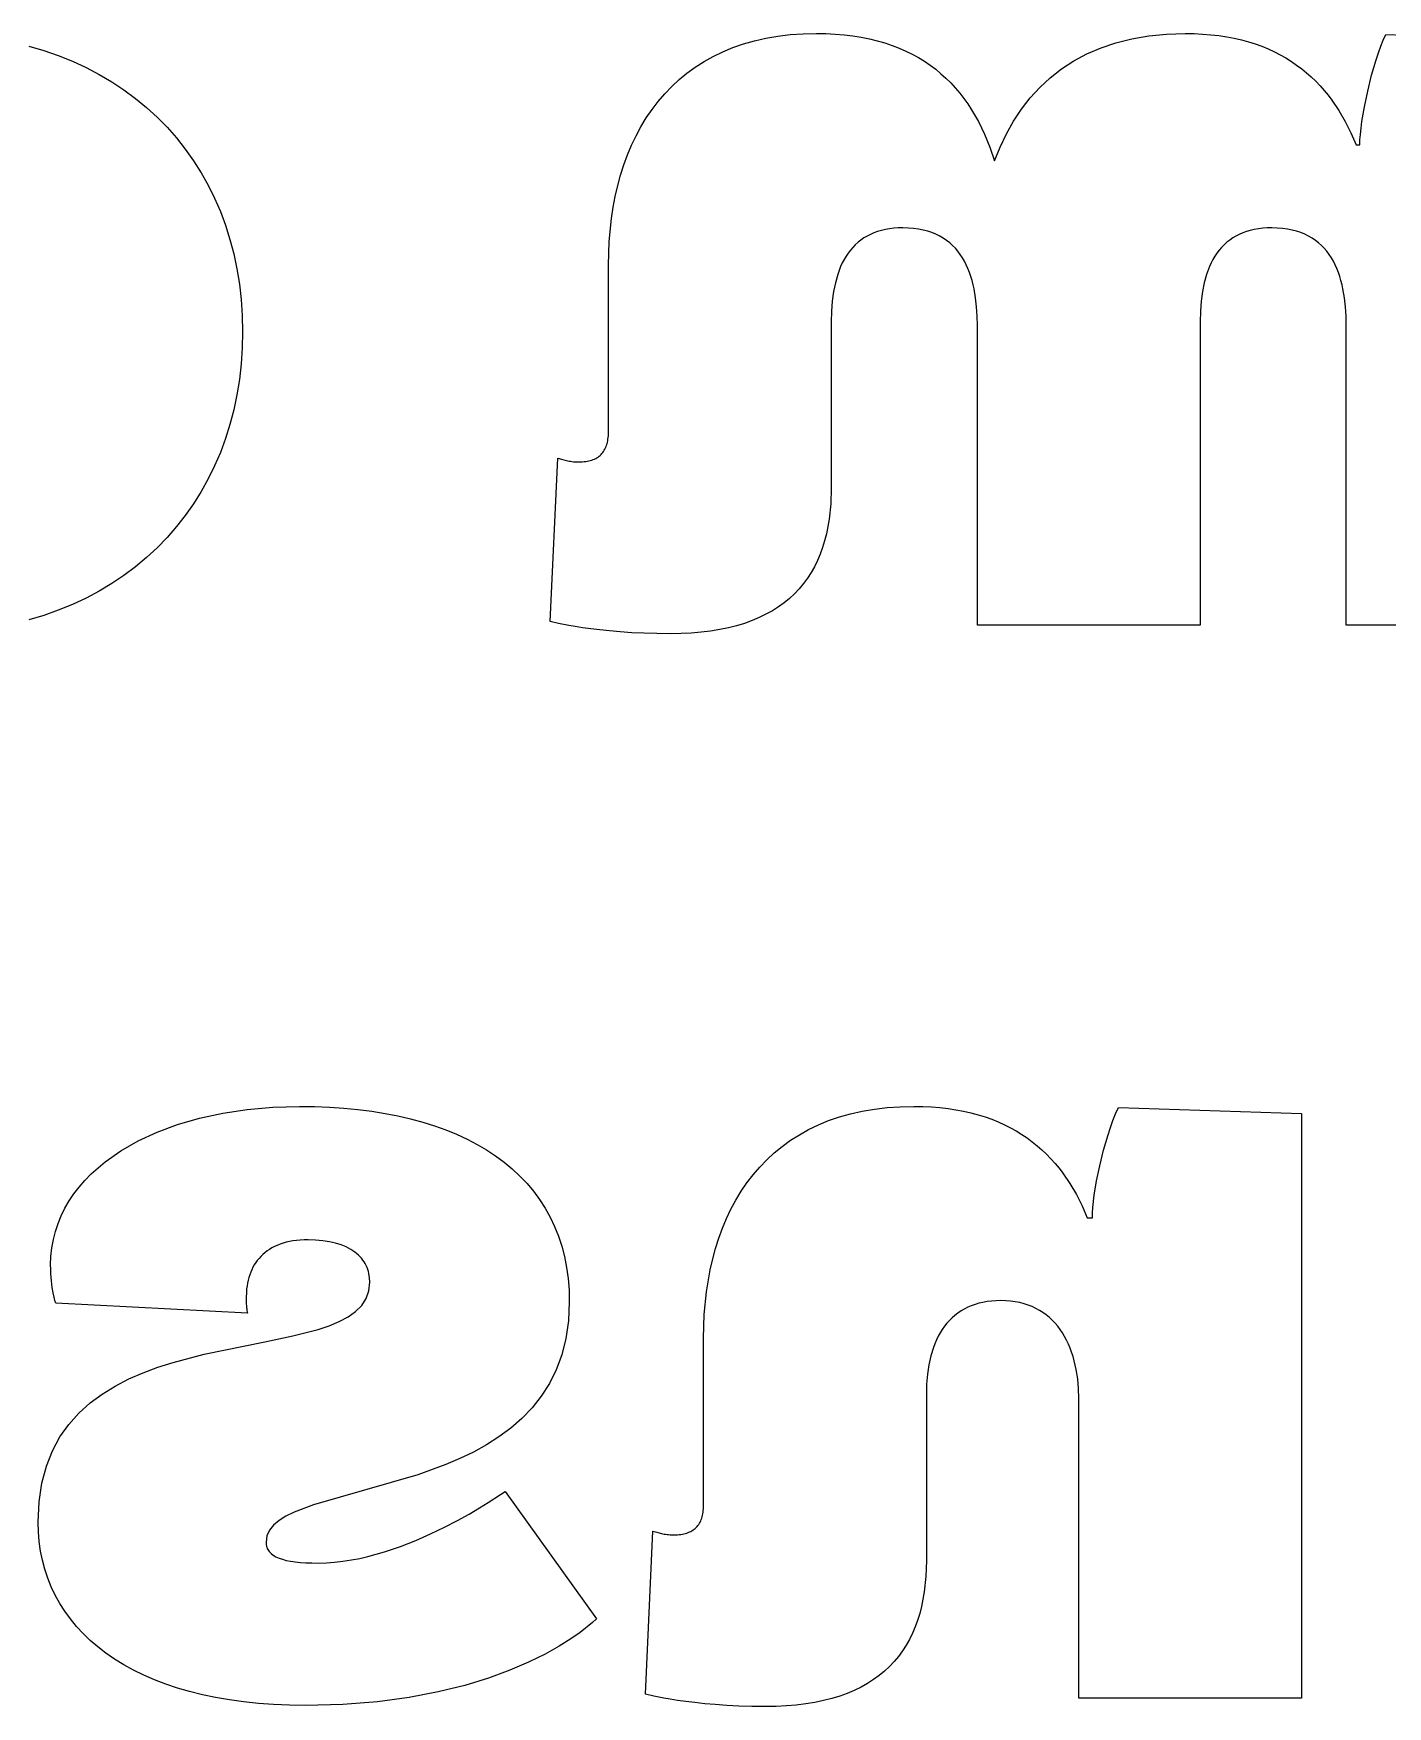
# Model space of a CAD drawing. Extents: x 101.3 to 159.9, y -98.9 to -67.7.
# Drawn here: x 104.633 to 106.272, y -83.222 to -81.198 of the extents above; entities that cross this region are included whole.
import ezdxf

# ---------------------------------------------------------------- set-up
doc = ezdxf.new("R2010")
doc.units = 0
doc.layers.add('BLACK', color=7, linetype='CONTINUOUS')

msp = doc.modelspace()

# ---------------------------------------------------------------- linework, layer by layer
at = {"layer": 'BLACK', "linetype": 'CONTINUOUS'}
for p, q in [((105.505809, -81.206392), (105.519669, -81.203253)), ((105.519669, -81.203253), (105.534091, -81.20078)), ((105.534091, -81.20078), (105.549079, -81.198992)), ((105.549079, -81.198992), (105.564637, -81.197906)), ((105.564637, -81.197906), (105.580769, -81.19754)), ((105.580769, -81.19754), (105.592365, -81.197727)), ((105.592365, -81.197727), (105.603591, -81.198284)), ((105.603591, -81.198284), (105.614453, -81.199203)), ((105.614453, -81.199203), (105.624957, -81.200478)), ((105.624957, -81.200478), (105.635108, -81.202101)), ((105.635108, -81.202101), (105.644912, -81.204066)), ((105.644912, -81.204066), (105.654374, -81.206365)), ((105.94326, -81.208805), (105.962486, -81.203953)), ((105.962486, -81.203953), (105.98286, -81.200424)), ((105.98286, -81.200424), (106.0044, -81.198269)), ((106.0044, -81.198269), (106.027121, -81.19754)), ((106.027121, -81.19754), (106.037774, -81.197705)), ((106.037774, -81.197705), (106.048106, -81.198198)), ((106.048106, -81.198198), (106.058123, -81.19901)), ((106.058123, -81.19901), (106.067829, -81.200136)), ((106.067829, -81.200136), (106.077229, -81.201569)), ((106.077229, -81.201569), (106.086329, -81.203302)), ((106.086329, -81.203302), (106.095134, -81.205329)), ((106.266687, -81.205496), (106.269744, -81.198863)), ((106.269744, -81.198863), (106.491465, -81.206536)), ((104.62767, -81.212751), (104.645855, -81.218112)), ((104.645855, -81.218112), (104.663485, -81.224237)), ((104.663485, -81.224237), (104.680546, -81.23111)), ((105.444797, -81.231457), (105.455908, -81.225254)), ((105.455908, -81.225254), (105.467561, -81.219628)), ((105.467561, -81.219628), (105.479759, -81.214597)), ((105.479759, -81.214597), (105.492507, -81.210179)), ((105.492507, -81.210179), (105.505809, -81.206392)), ((105.654374, -81.206365), (105.663501, -81.208991)), ((105.663501, -81.208991), (105.672297, -81.211938)), ((105.672297, -81.211938), (105.680769, -81.215197)), ((105.680769, -81.215197), (105.688922, -81.218762)), ((105.688922, -81.218762), (105.696762, -81.222627)), ((105.696762, -81.222627), (105.704294, -81.226783)), ((105.89232, -81.230796), (105.908193, -81.222278)), ((105.908193, -81.222278), (105.925168, -81.21493)), ((105.925168, -81.21493), (105.94326, -81.208805)), ((106.095134, -81.205329), (106.103647, -81.207643)), ((106.103647, -81.207643), (106.111875, -81.210238)), ((106.111875, -81.210238), (106.119823, -81.213107)), ((106.119823, -81.213107), (106.127494, -81.216244)), ((106.127494, -81.216244), (106.134895, -81.219641)), ((106.134895, -81.219641), (106.142031, -81.223292)), ((106.142031, -81.223292), (106.148906, -81.227191)), ((106.257904, -81.229633), (106.260747, -81.221001)), ((106.260747, -81.221001), (106.263681, -81.212916)), ((106.263681, -81.212916), (106.266687, -81.205496)), ((104.680546, -81.23111), (104.697027, -81.238715)), ((104.697027, -81.238715), (104.712913, -81.247036)), ((105.414673, -81.25335), (105.424183, -81.245523)), ((105.424183, -81.245523), (105.434223, -81.238219)), ((105.434223, -81.238219), (105.444797, -81.231457)), ((105.704294, -81.226783), (105.711523, -81.231224)), ((105.711523, -81.231224), (105.718457, -81.235942)), ((105.718457, -81.235942), (105.725099, -81.240931)), ((105.725099, -81.240931), (105.731456, -81.246184)), ((105.863814, -81.251144), (105.877532, -81.240435)), ((105.877532, -81.240435), (105.89232, -81.230796)), ((106.148906, -81.227191), (106.155525, -81.231331)), ((106.155525, -81.231331), (106.161893, -81.235706)), ((106.161893, -81.235706), (106.168015, -81.240308)), ((106.168015, -81.240308), (106.173897, -81.245132)), ((106.173897, -81.245132), (106.179543, -81.250171)), ((106.252573, -81.248055), (106.255173, -81.23869)), ((106.255173, -81.23869), (106.257904, -81.229633)), ((104.712913, -81.247036), (104.728193, -81.256056)), ((104.728193, -81.256056), (104.742853, -81.26576)), ((104.742853, -81.26576), (104.75688, -81.27613)), ((105.397224, -81.270502), (105.405688, -81.261682)), ((105.405688, -81.261682), (105.414673, -81.25335)), ((105.731456, -81.246184), (105.737534, -81.251693)), ((105.737534, -81.251693), (105.743337, -81.257452)), ((105.743337, -81.257452), (105.748872, -81.263453)), ((105.748872, -81.263453), (105.754144, -81.269689)), ((105.839523, -81.275567), (105.851149, -81.262872)), ((105.851149, -81.262872), (105.863814, -81.251144)), ((106.179543, -81.250171), (106.184959, -81.255417)), ((106.184959, -81.255417), (106.190148, -81.260865)), ((106.190148, -81.260865), (106.195117, -81.266509)), ((106.24785, -81.267224), (106.252573, -81.248055)), ((104.75688, -81.27613), (104.770262, -81.287152)), ((105.381843, -81.289534), (105.389277, -81.279792)), ((105.389277, -81.279792), (105.397224, -81.270502)), ((105.754144, -81.269689), (105.75916, -81.276154)), ((105.75916, -81.276154), (105.763923, -81.282839)), ((105.763923, -81.282839), (105.768441, -81.289739)), ((105.828919, -81.28918), (105.839523, -81.275567)), ((106.195117, -81.266509), (106.19987, -81.27234)), ((106.19987, -81.27234), (106.204412, -81.278353)), ((106.204412, -81.278353), (106.212884, -81.290899)), ((106.240872, -81.303972), (106.243896, -81.286183)), ((106.243896, -81.286183), (106.24785, -81.267224)), ((104.770262, -81.287152), (104.782986, -81.298808)), ((104.782986, -81.298808), (104.795038, -81.311083)), ((105.368499, -81.310302), (105.374919, -81.29971)), ((105.374919, -81.29971), (105.381843, -81.289534)), ((105.768441, -81.289739), (105.776761, -81.304152)), ((105.776761, -81.304152), (105.784165, -81.319336)), ((105.810713, -81.318956), (105.819321, -81.30366)), ((105.819321, -81.30366), (105.828919, -81.28918)), ((106.212884, -81.290899), (106.220573, -81.304092)), ((106.220573, -81.304092), (106.227519, -81.317881)), ((106.239759, -81.312129), (106.240872, -81.303972)), ((104.795038, -81.311083), (104.806406, -81.32396)), ((104.806406, -81.32396), (104.817077, -81.337424)), ((105.357159, -81.332663), (105.362581, -81.321292)), ((105.362581, -81.321292), (105.368499, -81.310302)), ((105.784165, -81.319336), (105.790698, -81.335235)), ((105.803079, -81.335017), (105.810713, -81.318956)), ((106.227519, -81.317881), (106.233761, -81.332212)), ((106.238259, -81.332212), (106.238432, -81.326369)), ((106.238432, -81.326369), (106.238939, -81.319635)), ((106.238939, -81.319635), (106.239759, -81.312129)), ((104.817077, -81.337424), (104.827038, -81.351457)), ((105.34779, -81.356474), (105.35223, -81.344396)), ((105.35223, -81.344396), (105.357159, -81.332663)), ((105.790698, -81.335235), (105.796404, -81.351792)), ((105.796404, -81.351792), (105.803079, -81.335017)), ((106.233761, -81.332212), (106.238259, -81.332212)), ((104.827038, -81.351457), (104.836276, -81.366045)), ((104.836276, -81.366045), (104.844779, -81.38117)), ((105.343835, -81.368878), (105.34779, -81.356474)), ((104.844779, -81.38117), (104.852533, -81.396816)), ((105.337361, -81.394596), (105.34036, -81.381592)), ((105.34036, -81.381592), (105.343835, -81.368878)), ((104.852533, -81.396816), (104.859525, -81.412968)), ((105.334835, -81.407874), (105.337361, -81.394596)), ((104.859525, -81.412968), (104.865743, -81.429609)), ((105.330052, -81.449167), (105.332778, -81.421407)), ((105.332778, -81.421407), (105.334835, -81.407874)), ((104.865743, -81.429609), (104.871174, -81.446722)), ((104.871174, -81.446722), (104.875804, -81.464293)), ((105.634568, -81.44747), (105.63111, -81.450195)), ((105.638216, -81.444966), (105.634568, -81.44747)), ((105.642056, -81.442686), (105.638216, -81.444966)), ((105.646088, -81.440634), (105.642056, -81.442686)), ((105.650316, -81.438811), (105.646088, -81.440634)), ((105.654741, -81.437222), (105.650316, -81.438811)), ((105.659366, -81.435869), (105.654741, -81.437222)), ((105.664192, -81.434756), (105.659366, -81.435869)), ((105.66922, -81.433885), (105.664192, -81.434756)), ((105.674454, -81.433258), (105.66922, -81.433885)), ((105.679895, -81.432881), (105.674454, -81.433258)), ((105.685544, -81.432754), (105.679895, -81.432881)), ((105.692134, -81.432919), (105.685544, -81.432754)), ((105.698414, -81.433408), (105.692134, -81.432919)), ((105.704391, -81.434211), (105.698414, -81.433408)), ((105.710072, -81.435318), (105.704391, -81.434211)), ((105.715463, -81.43672), (105.710072, -81.435318)), ((105.72057, -81.438408), (105.715463, -81.43672)), ((105.725401, -81.440372), (105.72057, -81.438408)), ((105.729961, -81.442601), (105.725401, -81.440372)), ((105.734258, -81.445088), (105.729961, -81.442601)), ((105.738298, -81.447821), (105.734258, -81.445088)), ((105.742088, -81.450791), (105.738298, -81.447821)), ((106.080921, -81.44747), (106.077462, -81.450195)), ((106.084568, -81.444966), (106.080921, -81.44747)), ((106.088408, -81.442686), (106.084568, -81.444966)), ((106.09244, -81.440634), (106.088408, -81.442686)), ((106.096668, -81.438811), (106.09244, -81.440634)), ((106.101093, -81.437222), (106.096668, -81.438811)), ((106.105718, -81.435869), (106.101093, -81.437222)), ((106.110543, -81.434756), (106.105718, -81.435869)), ((106.115572, -81.433885), (106.110543, -81.434756)), ((106.120806, -81.433258), (106.115572, -81.433885)), ((106.126246, -81.432881), (106.120806, -81.433258)), ((106.131896, -81.432754), (106.126246, -81.432881)), ((106.138486, -81.432919), (106.131896, -81.432754)), ((106.144766, -81.433408), (106.138486, -81.432919)), ((106.150743, -81.434211), (106.144766, -81.433408)), ((106.156424, -81.435318), (106.150743, -81.434211)), ((106.161815, -81.43672), (106.156424, -81.435318)), ((106.166922, -81.438408), (106.161815, -81.43672)), ((106.171753, -81.440372), (106.166922, -81.438408)), ((106.176313, -81.442601), (106.171753, -81.440372)), ((106.18061, -81.445088), (106.176313, -81.442601)), ((106.18465, -81.447821), (106.18061, -81.445088)), ((106.18844, -81.450791), (106.18465, -81.447821)), ((104.875804, -81.464293), (104.879622, -81.482304)), ((105.32915, -81.477733), (105.330052, -81.449167)), ((105.616594, -81.467033), (105.614232, -81.471022)), ((105.619134, -81.463247), (105.616594, -81.467033)), ((105.621853, -81.459667), (105.619134, -81.463247)), ((105.624755, -81.456296), (105.621853, -81.459667)), ((105.62784, -81.453138), (105.624755, -81.456296)), ((105.63111, -81.450195), (105.62784, -81.453138)), ((105.745634, -81.45399), (105.742088, -81.450791)), ((105.748942, -81.457406), (105.745634, -81.45399)), ((105.75202, -81.461031), (105.748942, -81.457406)), ((105.754874, -81.464856), (105.75202, -81.461031)), ((105.757511, -81.468869), (105.754874, -81.464856)), ((106.062946, -81.467033), (106.060584, -81.471022)), ((106.065486, -81.463247), (106.062946, -81.467033)), ((106.068205, -81.459667), (106.065486, -81.463247)), ((106.071107, -81.456296), (106.068205, -81.459667)), ((106.074192, -81.453138), (106.071107, -81.456296)), ((106.077462, -81.450195), (106.074192, -81.453138)), ((106.191986, -81.45399), (106.18844, -81.450791)), ((106.195294, -81.457406), (106.191986, -81.45399)), ((106.198372, -81.461031), (106.195294, -81.457406)), ((106.201226, -81.464856), (106.198372, -81.461031)), ((106.203863, -81.468869), (106.201226, -81.464856)), ((104.879622, -81.482304), (104.882614, -81.50074)), ((105.32915, -81.679875), (105.32915, -81.477733)), ((105.610034, -81.479598), (105.606525, -81.488951)), ((105.612046, -81.475212), (105.610034, -81.479598)), ((105.614232, -81.471022), (105.612046, -81.475212)), ((105.759937, -81.473063), (105.757511, -81.468869)), ((105.762158, -81.477426), (105.759937, -81.473063)), ((105.764182, -81.481951), (105.762158, -81.477426)), ((105.766015, -81.486626), (105.764182, -81.481951)), ((105.767663, -81.491443), (105.766015, -81.486626)), ((106.056387, -81.479598), (106.052878, -81.488951)), ((106.058399, -81.475212), (106.056387, -81.479598)), ((106.060584, -81.471022), (106.058399, -81.475212)), ((106.206289, -81.473063), (106.203863, -81.468869)), ((106.20851, -81.477426), (106.206289, -81.473063)), ((106.210534, -81.481951), (106.20851, -81.477426)), ((106.212367, -81.486626), (106.210534, -81.481951)), ((106.214015, -81.491443), (106.212367, -81.486626)), ((104.882614, -81.50074), (104.884766, -81.519583)), ((105.603689, -81.499057), (105.601509, -81.509891)), ((105.606525, -81.488951), (105.603689, -81.499057)), ((105.769133, -81.496392), (105.767663, -81.491443)), ((105.770433, -81.501463), (105.769133, -81.496392)), ((105.771567, -81.506647), (105.770433, -81.501463)), ((105.773368, -81.517314), (105.771567, -81.506647)), ((106.050041, -81.499057), (106.047862, -81.509891)), ((106.052878, -81.488951), (106.050041, -81.499057)), ((106.215485, -81.496392), (106.214015, -81.491443)), ((106.216784, -81.501463), (106.215485, -81.496392)), ((106.217919, -81.506647), (106.216784, -81.501463)), ((106.21972, -81.517314), (106.217919, -81.506647)), ((104.884766, -81.519583), (104.886068, -81.538819)), ((105.599972, -81.521429), (105.599061, -81.533648)), ((105.601509, -81.509891), (105.599972, -81.521429)), ((105.774589, -81.528317), (105.773368, -81.517314)), ((105.775283, -81.539579), (105.774589, -81.528317)), ((106.046324, -81.521429), (106.045413, -81.533648)), ((106.047862, -81.509891), (106.046324, -81.521429)), ((106.220941, -81.528317), (106.21972, -81.517314)), ((106.221635, -81.539579), (106.220941, -81.528317)), ((104.886068, -81.538819), (104.886504, -81.558431)), ((105.599061, -81.533648), (105.598761, -81.546524)), ((105.598761, -81.546524), (105.598761, -81.747079)), ((105.775503, -81.551023), (105.775283, -81.539579)), ((106.045413, -81.533648), (106.045113, -81.546524)), ((106.045113, -81.546524), (106.045113, -81.913502)), ((106.221854, -81.551023), (106.221635, -81.539579)), ((104.886504, -81.558431), (104.886068, -81.578051)), ((105.775503, -81.913502), (105.775503, -81.551023)), ((106.221854, -81.913502), (106.221854, -81.551023)), ((104.886068, -81.578051), (104.884766, -81.597314)), ((104.884766, -81.597314), (104.882614, -81.6162)), ((104.882614, -81.6162), (104.879622, -81.634694)), ((104.879622, -81.634694), (104.875804, -81.652777)), ((104.871174, -81.670432), (104.865743, -81.687642)), ((104.875804, -81.652777), (104.871174, -81.670432)), ((104.865743, -81.687642), (104.859525, -81.70439)), ((105.327893, -81.692137), (105.328277, -81.690271)), ((105.328277, -81.690271), (105.328592, -81.688334)), ((105.328592, -81.688334), (105.328836, -81.686326)), ((105.328836, -81.686326), (105.329011, -81.684247)), ((105.329011, -81.684247), (105.329115, -81.682096)), ((105.329115, -81.682096), (105.32915, -81.679875)), ((104.859525, -81.70439), (104.852533, -81.720658)), ((105.313692, -81.711627), (105.315133, -81.710821)), ((105.315133, -81.710821), (105.316502, -81.709946)), ((105.316502, -81.709946), (105.317801, -81.708999)), ((105.317801, -81.708999), (105.319029, -81.707983)), ((105.319029, -81.707983), (105.320187, -81.706896)), ((105.320187, -81.706896), (105.321274, -81.705738)), ((105.321274, -81.705738), (105.322291, -81.70451)), ((105.322291, -81.70451), (105.323237, -81.703211)), ((105.323237, -81.703211), (105.324113, -81.701841)), ((105.324113, -81.701841), (105.324919, -81.700401)), ((105.324919, -81.700401), (105.325654, -81.69889)), ((105.325654, -81.69889), (105.326319, -81.697308)), ((105.326319, -81.697308), (105.326914, -81.695655)), ((105.326914, -81.695655), (105.327438, -81.693931)), ((105.327438, -81.693931), (105.327893, -81.692137)), ((104.852533, -81.720658), (104.844779, -81.736429)), ((105.258772, -81.909004), (105.267767, -81.71136)), ((105.267767, -81.71136), (105.272517, -81.712733)), ((105.272517, -81.712733), (105.275223, -81.713481)), ((105.275223, -81.713481), (105.278185, -81.714204)), ((105.278185, -81.714204), (105.281433, -81.714853)), ((105.281433, -81.714853), (105.283172, -81.715135)), ((105.283172, -81.715135), (105.284994, -81.715378)), ((105.284994, -81.715378), (105.2869, -81.715579)), ((105.2869, -81.715579), (105.288896, -81.71573)), ((105.288896, -81.71573), (105.290984, -81.715825)), ((105.290984, -81.715825), (105.293167, -81.715858)), ((105.293167, -81.715858), (105.295388, -81.715823)), ((105.295388, -81.715823), (105.297539, -81.715718)), ((105.297539, -81.715718), (105.299618, -81.715544)), ((105.299618, -81.715544), (105.301626, -81.715299)), ((105.301626, -81.715299), (105.303562, -81.714985)), ((105.303562, -81.714985), (105.305428, -81.714601)), ((105.305428, -81.714601), (105.307223, -81.714146)), ((105.307223, -81.714146), (105.308946, -81.713622)), ((105.308946, -81.713622), (105.310599, -81.713027)), ((105.310599, -81.713027), (105.312181, -81.712362)), ((105.312181, -81.712362), (105.313692, -81.711627)), ((104.836276, -81.751685), (104.827038, -81.766409)), ((104.844779, -81.736429), (104.836276, -81.751685)), ((105.598761, -81.747079), (105.59812, -81.766592)), ((104.827038, -81.766409), (104.817077, -81.780584)), ((105.59812, -81.766592), (105.596167, -81.785211)), ((104.817077, -81.780584), (104.806406, -81.794193)), ((105.596167, -81.785211), (105.592852, -81.802886)), ((104.795038, -81.807218), (104.782986, -81.819641)), ((104.806406, -81.794193), (104.795038, -81.807218)), ((105.590669, -81.811354), (105.588128, -81.819567)), ((105.592852, -81.802886), (105.590669, -81.811354)), ((104.770262, -81.831446), (104.75688, -81.842615)), ((104.782986, -81.819641), (104.770262, -81.831446)), ((105.585223, -81.827518), (105.581947, -81.835202)), ((105.588128, -81.819567), (105.585223, -81.827518)), ((104.75688, -81.842615), (104.742853, -81.853131)), ((105.57426, -81.849742), (105.569837, -81.856586)), ((105.578295, -81.842612), (105.57426, -81.849742)), ((105.581947, -81.835202), (105.578295, -81.842612)), ((104.712913, -81.872134), (104.697027, -81.880586)), ((104.728193, -81.862976), (104.712913, -81.872134)), ((104.742853, -81.853131), (104.728193, -81.862976)), ((105.559803, -81.869389), (105.554179, -81.875336)), ((105.56502, -81.863137), (105.559803, -81.869389)), ((105.569837, -81.856586), (105.56502, -81.863137)), ((104.680546, -81.888315), (104.663485, -81.895304)), ((104.697027, -81.880586), (104.680546, -81.888315)), ((105.534809, -81.89128), (105.5275, -81.895943)), ((105.541688, -81.886288), (105.534809, -81.89128)), ((105.548143, -81.880971), (105.541688, -81.886288)), ((105.554179, -81.875336), (105.548143, -81.880971)), ((104.645855, -81.901536), (104.62767, -81.906994)), ((104.663485, -81.895304), (104.645855, -81.901536)), ((105.268855, -81.911319), (105.258772, -81.909004)), ((105.281082, -81.913692), (105.268855, -81.911319)), ((105.288882, -81.91503), (105.281082, -81.913692)), ((105.493838, -81.911161), (105.484286, -81.914077)), ((105.502929, -81.907884), (105.493838, -81.911161)), ((105.511565, -81.904251), (105.502929, -81.907884)), ((105.519754, -81.900268), (105.511565, -81.904251)), ((105.5275, -81.895943), (105.519754, -81.900268)), ((106.045113, -81.913502), (105.775503, -81.913502)), ((106.491465, -81.913502), (106.221854, -81.913502)), ((105.297765, -81.916412), (105.288882, -81.91503)), ((105.307699, -81.917794), (105.297765, -81.916412)), ((105.318652, -81.919132), (105.307699, -81.917794)), ((105.330594, -81.920384), (105.318652, -81.919132)), ((105.343492, -81.921505), (105.330594, -81.920384)), ((105.357317, -81.922453), (105.343492, -81.921505)), ((105.372035, -81.923183), (105.357317, -81.922453)), ((105.387616, -81.923654), (105.372035, -81.923183)), ((105.404028, -81.92382), (105.387616, -81.923654)), ((105.416971, -81.923615), (105.404028, -81.92382)), ((105.429411, -81.923004), (105.416971, -81.923615)), ((105.441355, -81.921993), (105.429411, -81.923004)), ((105.452809, -81.920588), (105.441355, -81.921993)), ((105.463778, -81.918796), (105.452809, -81.920588)), ((105.474268, -81.916624), (105.463778, -81.918796)), ((105.484286, -81.914077), (105.474268, -81.916624)), ((104.862467, -82.503651), (104.892069, -82.499215)), ((104.892069, -82.499215), (104.923049, -82.496504)), ((104.923049, -82.496504), (104.955295, -82.495585)), ((104.955295, -82.495585), (104.97362, -82.495821)), ((104.97362, -82.495821), (104.991532, -82.496529)), ((104.991532, -82.496529), (105.009018, -82.497708)), ((105.009018, -82.497708), (105.026069, -82.499357)), ((105.026069, -82.499357), (105.042672, -82.501474)), ((105.636257, -82.501351), (105.650985, -82.498855)), ((105.650985, -82.498855), (105.66631, -82.49705)), ((105.66631, -82.49705), (105.682237, -82.495953)), ((105.682237, -82.495953), (105.698774, -82.495584)), ((105.698774, -82.495584), (105.709575, -82.495749)), ((105.709575, -82.495749), (105.720056, -82.496241)), ((105.720056, -82.496241), (105.730221, -82.497054)), ((105.730221, -82.497054), (105.740074, -82.49818)), ((105.740074, -82.49818), (105.74962, -82.499613)), ((105.74962, -82.499613), (105.758864, -82.501346)), ((105.942841, -82.5045), (105.946159, -82.496906)), ((105.946159, -82.496906), (106.16788, -82.504316)), ((104.783054, -82.52663), (104.807847, -82.517426)), ((104.807847, -82.517426), (104.834355, -82.509744)), ((104.834355, -82.509744), (104.862467, -82.503651)), ((105.042672, -82.501474), (105.058818, -82.50406)), ((105.058818, -82.50406), (105.074494, -82.507111)), ((105.074494, -82.507111), (105.08969, -82.510629)), ((105.08969, -82.510629), (105.104395, -82.514611)), ((105.104395, -82.514611), (105.118599, -82.519057)), ((105.118599, -82.519057), (105.132289, -82.523966)), ((105.571391, -82.523524), (105.583213, -82.517858)), ((105.583213, -82.517858), (105.595605, -82.512789)), ((105.595605, -82.512789), (105.608573, -82.508336)), ((105.608573, -82.508336), (105.622122, -82.504517)), ((105.622122, -82.504517), (105.636257, -82.501351)), ((105.758864, -82.501346), (105.767811, -82.503373)), ((105.767811, -82.503373), (105.776466, -82.505687)), ((105.776466, -82.505687), (105.784832, -82.508282)), ((105.784832, -82.508282), (105.792915, -82.511151)), ((105.792915, -82.511151), (105.80072, -82.514287)), ((105.80072, -82.514287), (105.80825, -82.517684)), ((105.80825, -82.517684), (105.815512, -82.521336)), ((105.936573, -82.521207), (105.939641, -82.512631)), ((105.939641, -82.512631), (105.942841, -82.5045)), ((106.16788, -82.504316), (106.16788, -83.211282)), ((104.739064, -82.549328), (104.760089, -82.537286)), ((104.760089, -82.537286), (104.783054, -82.52663)), ((105.132289, -82.523966), (105.145455, -82.529336)), ((105.145455, -82.529336), (105.158086, -82.535167)), ((105.158086, -82.535167), (105.170171, -82.541458)), ((105.53929, -82.543915), (105.549435, -82.536571)), ((105.549435, -82.536571), (105.560133, -82.529767)), ((105.560133, -82.529767), (105.571391, -82.523524)), ((105.815512, -82.521336), (105.822509, -82.525235)), ((105.822509, -82.525235), (105.829246, -82.529375)), ((105.829246, -82.529375), (105.835728, -82.533749)), ((105.835728, -82.533749), (105.84196, -82.538352)), ((105.84196, -82.538352), (105.847946, -82.543176)), ((105.92829, -82.548657), (105.933649, -82.530132)), ((105.933649, -82.530132), (105.936573, -82.521207)), ((104.720092, -82.562688), (104.739064, -82.549328)), ((105.170171, -82.541458), (105.181699, -82.548207)), ((105.181699, -82.548207), (105.192659, -82.555414)), ((105.192659, -82.555414), (105.203039, -82.563077)), ((105.512124, -82.569009), (105.520641, -82.560153)), ((105.520641, -82.560153), (105.529694, -82.551782)), ((105.529694, -82.551782), (105.53929, -82.543915)), ((105.847946, -82.543176), (105.853691, -82.548214)), ((105.853691, -82.548214), (105.8592, -82.553461)), ((105.8592, -82.553461), (105.864478, -82.558909)), ((105.864478, -82.558909), (105.869528, -82.564552)), ((105.923669, -82.567451), (105.92829, -82.548657)), ((104.695728, -82.585051), (104.703284, -82.577298)), ((104.703284, -82.577298), (104.720092, -82.562688)), ((105.203039, -82.563077), (105.21283, -82.571196)), ((105.21283, -82.571196), (105.22202, -82.579769)), ((105.22202, -82.579769), (105.230598, -82.588796)), ((105.496682, -82.588103), (105.50414, -82.578332)), ((105.50414, -82.578332), (105.512124, -82.569009)), ((105.869528, -82.564552), (105.874356, -82.570384)), ((105.874356, -82.570384), (105.878967, -82.576397)), ((105.878967, -82.576397), (105.887555, -82.588942)), ((105.919892, -82.585762), (105.923669, -82.567451)), ((104.676614, -82.609997), (104.682379, -82.601408)), ((104.682379, -82.601408), (104.688754, -82.59309)), ((104.688754, -82.59309), (104.695728, -82.585051)), ((105.230598, -82.588796), (105.238553, -82.598276)), ((105.238553, -82.598276), (105.245873, -82.608206)), ((105.483322, -82.608914), (105.489744, -82.598303)), ((105.489744, -82.598303), (105.496682, -82.588103)), ((105.887555, -82.588942), (105.895329, -82.602136)), ((105.917063, -82.602835), (105.919892, -82.585762)), ((104.666976, -82.627949), (104.671475, -82.618846)), ((104.671475, -82.618846), (104.676614, -82.609997)), ((105.245873, -82.608206), (105.252549, -82.618588)), ((105.252549, -82.618588), (105.258569, -82.629418)), ((105.472003, -82.631294), (105.47741, -82.619917)), ((105.47741, -82.619917), (105.483322, -82.608914)), ((105.895329, -82.602136), (105.902328, -82.615925)), ((105.902328, -82.615925), (105.908588, -82.630256)), ((105.914829, -82.624477), (105.915288, -82.617918)), ((105.915288, -82.617918), (105.917063, -82.602835)), ((104.659953, -82.646881), (104.663131, -82.637297)), ((104.663131, -82.637297), (104.666976, -82.627949)), ((105.258569, -82.629418), (105.263921, -82.640698)), ((105.263921, -82.640698), (105.268596, -82.652424)), ((105.467094, -82.643026), (105.472003, -82.631294)), ((105.908588, -82.630256), (105.914673, -82.630256)), ((105.914673, -82.630256), (105.914829, -82.624477)), ((104.655656, -82.666723), (104.657457, -82.656692)), ((104.657457, -82.656692), (104.659953, -82.646881)), ((104.931813, -82.662286), (104.928342, -82.663647)), ((104.935449, -82.661071), (104.931813, -82.662286)), ((104.93925, -82.660008), (104.935449, -82.661071)), ((104.943218, -82.659098), (104.93925, -82.660008)), ((104.947355, -82.658346), (104.943218, -82.659098)), ((104.951662, -82.657754), (104.947355, -82.658346)), ((104.956139, -82.657327), (104.951662, -82.657754)), ((104.960789, -82.657069), (104.956139, -82.657327)), ((104.965613, -82.656982), (104.960789, -82.657069)), ((104.974869, -82.657241), (104.965613, -82.656982)), ((104.983492, -82.658004), (104.974869, -82.657241)), ((104.991486, -82.659246), (104.983492, -82.658004)), ((104.998856, -82.660942), (104.991486, -82.659246)), ((105.005607, -82.66307), (104.998856, -82.660942)), ((105.268596, -82.652424), (105.272582, -82.664597)), ((105.458751, -82.66748), (105.462679, -82.655094)), ((105.462679, -82.655094), (105.467094, -82.643026)), ((104.654199, -82.687408), (104.654566, -82.676964)), ((104.654566, -82.676964), (104.655656, -82.666723)), ((104.904271, -82.681923), (104.902368, -82.684559)), ((104.906324, -82.679399), (104.904271, -82.681923)), ((104.90853, -82.67699), (104.906324, -82.679399)), ((104.910889, -82.6747), (104.90853, -82.67699)), ((104.913403, -82.672532), (104.910889, -82.6747)), ((104.916073, -82.670489), (104.913403, -82.672532)), ((104.9189, -82.668576), (104.916073, -82.670489)), ((104.921887, -82.666796), (104.9189, -82.668576)), ((104.925033, -82.665151), (104.921887, -82.666796)), ((104.928342, -82.663647), (104.925033, -82.665151)), ((105.011745, -82.665604), (105.005607, -82.66307)), ((105.014586, -82.667017), (105.011745, -82.665604)), ((105.017275, -82.668522), (105.014586, -82.667017)), ((105.019813, -82.670116), (105.017275, -82.668522)), ((105.022201, -82.671798), (105.019813, -82.670116)), ((105.024439, -82.673563), (105.022201, -82.671798)), ((105.026529, -82.675409), (105.024439, -82.673563)), ((105.02847, -82.677333), (105.026529, -82.675409)), ((105.030263, -82.679331), (105.02847, -82.677333)), ((105.031909, -82.681401), (105.030263, -82.679331)), ((105.033409, -82.68354), (105.031909, -82.681401)), ((105.272582, -82.664597), (105.275867, -82.677216)), ((105.275867, -82.677216), (105.278442, -82.690278)), ((105.452339, -82.693131), (105.455307, -82.680165)), ((105.455307, -82.680165), (105.458751, -82.66748)), ((104.654267, -82.692593), (104.654199, -82.687408)), ((104.654461, -82.697525), (104.654267, -82.692593)), ((104.654761, -82.702193), (104.654461, -82.697525)), ((104.65515, -82.706586), (104.654761, -82.702193)), ((104.894043, -82.702516), (104.893158, -82.705833)), ((104.895069, -82.699285), (104.894043, -82.702516)), ((104.896239, -82.696145), (104.895069, -82.699285)), ((104.897552, -82.693099), (104.896239, -82.696145)), ((104.89901, -82.69015), (104.897552, -82.693099)), ((104.900615, -82.687302), (104.89901, -82.69015)), ((104.902368, -82.684559), (104.900615, -82.687302)), ((105.034763, -82.685744), (105.033409, -82.68354)), ((105.035972, -82.688012), (105.034763, -82.685744)), ((105.037036, -82.690338), (105.035972, -82.688012)), ((105.037956, -82.692722), (105.037036, -82.690338)), ((105.038733, -82.695159), (105.037956, -82.692722)), ((105.039368, -82.697647), (105.038733, -82.695159)), ((105.040211, -82.702763), (105.039368, -82.697647)), ((105.040491, -82.708045), (105.040211, -82.702763)), ((105.278442, -82.690278), (105.280295, -82.703784)), ((105.447813, -82.71983), (105.452339, -82.693131)), ((104.656124, -82.714499), (104.65515, -82.706586)), ((104.657242, -82.721175), (104.656124, -82.714499)), ((104.658359, -82.726524), (104.657242, -82.721175)), ((104.891002, -82.719898), (104.890737, -82.72736)), ((104.891336, -82.71627), (104.891002, -82.719898)), ((104.891806, -82.712713), (104.891336, -82.71627)), ((104.892412, -82.709233), (104.891806, -82.712713)), ((104.893158, -82.705833), (104.892412, -82.709233)), ((105.035983, -82.728048), (105.039339, -82.718646)), ((105.039339, -82.718646), (105.040491, -82.708045)), ((105.280295, -82.703784), (105.281414, -82.717733)), ((105.281414, -82.717733), (105.28179, -82.732122)), ((105.44513, -82.747429), (105.447813, -82.71983)), ((104.659333, -82.730456), (104.658359, -82.726524)), ((104.660284, -82.733709), (104.659333, -82.730456)), ((104.892323, -82.745616), (104.660284, -82.733709)), ((104.890737, -82.72736), (104.890752, -82.729306)), ((104.890752, -82.729306), (104.890794, -82.731172)), ((104.890794, -82.731172), (104.890861, -82.732952)), ((104.890861, -82.732952), (104.890948, -82.73464)), ((104.890948, -82.73464), (104.891052, -82.736231)), ((104.891052, -82.736231), (104.891169, -82.737717)), ((104.891169, -82.737717), (104.891297, -82.739095)), ((104.891297, -82.739095), (104.891431, -82.740358)), ((104.891431, -82.740358), (104.891569, -82.741499)), ((104.891569, -82.741499), (104.891706, -82.742514)), ((104.891706, -82.742514), (104.891964, -82.74414)), ((105.023244, -82.743698), (105.030569, -82.736362)), ((105.030569, -82.736362), (105.035983, -82.728048)), ((105.28179, -82.732122), (105.280737, -82.755112)), ((105.755749, -82.743067), (105.75197, -82.74562)), ((105.759712, -82.740738), (105.755749, -82.743067)), ((105.763861, -82.738638), (105.759712, -82.740738)), ((105.768196, -82.736771), (105.763861, -82.738638)), ((105.772717, -82.73514), (105.768196, -82.736771)), ((105.777426, -82.733749), (105.772717, -82.73514)), ((105.782324, -82.732602), (105.777426, -82.733749)), ((105.787411, -82.731704), (105.782324, -82.732602)), ((105.792687, -82.731057), (105.787411, -82.731704)), ((105.798154, -82.730666), (105.792687, -82.731057)), ((105.803813, -82.730535), (105.798154, -82.730666)), ((105.80988, -82.730692), (105.803813, -82.730535)), ((105.815731, -82.731157), (105.80988, -82.730692)), ((105.821366, -82.731922), (105.815731, -82.731157)), ((105.826787, -82.73298), (105.821366, -82.731922)), ((105.831996, -82.734322), (105.826787, -82.73298)), ((105.836994, -82.73594), (105.831996, -82.734322)), ((105.841784, -82.737827), (105.836994, -82.73594)), ((105.846366, -82.739973), (105.841784, -82.737827)), ((105.850742, -82.742372), (105.846366, -82.739973)), ((105.854914, -82.745016), (105.850742, -82.742372)), ((104.891964, -82.74414), (104.892079, -82.74474)), ((104.892079, -82.74474), (104.892179, -82.745189)), ((104.892179, -82.745189), (104.892262, -82.745483)), ((104.892262, -82.745483), (104.892323, -82.745616)), ((104.977776, -82.765457), (104.991274, -82.760934)), ((104.991274, -82.760934), (105.00345, -82.755874)), ((105.00345, -82.755874), (105.014155, -82.750165)), ((105.014155, -82.750165), (105.023244, -82.743698)), ((105.280737, -82.755112), (105.277669, -82.776408)), ((105.444245, -82.775778), (105.44513, -82.747429)), ((105.735815, -82.761623), (105.733127, -82.765444)), ((105.738683, -82.758004), (105.735815, -82.761623)), ((105.741732, -82.75459), (105.738683, -82.758004)), ((105.744962, -82.751386), (105.741732, -82.75459)), ((105.748375, -82.748394), (105.744962, -82.751386)), ((105.75197, -82.74562), (105.748375, -82.748394)), ((105.858883, -82.747895), (105.854914, -82.745016)), ((105.862651, -82.751003), (105.858883, -82.747895)), ((105.86622, -82.754332), (105.862651, -82.751003)), ((105.869591, -82.757872), (105.86622, -82.754332)), ((105.872766, -82.761617), (105.869591, -82.757872)), ((105.875747, -82.765559), (105.872766, -82.761617)), ((104.839804, -82.795458), (104.913494, -82.780363)), ((104.913494, -82.780363), (104.947399, -82.773326)), ((104.947399, -82.773326), (104.977776, -82.765457)), ((105.277669, -82.776408), (105.272719, -82.796092)), ((105.444245, -82.97792), (105.444245, -82.775778)), ((105.724156, -82.782665), (105.722356, -82.787435)), ((105.726133, -82.778077), (105.724156, -82.782665)), ((105.728287, -82.773675), (105.726133, -82.778077)), ((105.730618, -82.769463), (105.728287, -82.773675)), ((105.733127, -82.765444), (105.730618, -82.769463)), ((105.878534, -82.769689), (105.875747, -82.765559)), ((105.88113, -82.773999), (105.878534, -82.769689)), ((105.883536, -82.778481), (105.88113, -82.773999)), ((105.885754, -82.783128), (105.883536, -82.778481)), ((105.887785, -82.787931), (105.885754, -82.783128)), ((104.802371, -82.805277), (104.839804, -82.795458)), ((105.272719, -82.796092), (105.266021, -82.814243)), ((105.719279, -82.797507), (105.716896, -82.808261)), ((105.722356, -82.787435), (105.719279, -82.797507)), ((105.889631, -82.792883), (105.887785, -82.787931)), ((105.891294, -82.797975), (105.889631, -82.792883)), ((105.892775, -82.8032), (105.891294, -82.797975)), ((105.894076, -82.808548), (105.892775, -82.8032)), ((104.748794, -82.82532), (104.766114, -82.817783)), ((104.766114, -82.817783), (104.784022, -82.811139)), ((104.784022, -82.811139), (104.802371, -82.805277)), ((105.266021, -82.814243), (105.257712, -82.830939)), ((105.715203, -82.819666), (105.714191, -82.831691)), ((105.716896, -82.808261), (105.715203, -82.819666)), ((105.895198, -82.814014), (105.894076, -82.808548)), ((105.896913, -82.825262), (105.895198, -82.814014)), ((104.701832, -82.854381), (104.716506, -82.843508)), ((104.716506, -82.843508), (104.732209, -82.833858)), ((104.732209, -82.833858), (104.748794, -82.82532)), ((105.257712, -82.830939), (105.247923, -82.846261)), ((105.714191, -82.831691), (105.713855, -82.844305)), ((105.713855, -82.844305), (105.713855, -83.04486)), ((105.897932, -82.83688), (105.896913, -82.825262)), ((105.898269, -82.848803), (105.897932, -82.83688)), ((104.688334, -82.866585), (104.701832, -82.854381)), ((105.236791, -82.860288), (105.22445, -82.873099)), ((105.247923, -82.846261), (105.236791, -82.860288)), ((105.898269, -83.211282), (105.898269, -82.848803)), ((104.665452, -82.895431), (104.676158, -82.880232)), ((104.676158, -82.880232), (104.688334, -82.866585)), ((105.211033, -82.884775), (105.196676, -82.895394)), ((105.22445, -82.873099), (105.211033, -82.884775)), ((104.656364, -82.912292), (104.665452, -82.895431)), ((105.181512, -82.905036), (105.165676, -82.913781)), ((105.196676, -82.895394), (105.181512, -82.905036)), ((104.649039, -82.930925), (104.656364, -82.912292)), ((105.149303, -82.921707), (105.132526, -82.928895)), ((105.165676, -82.913781), (105.149303, -82.921707)), ((104.643625, -82.95144), (104.649039, -82.930925)), ((105.098302, -82.941374), (104.972153, -82.977651)), ((105.132526, -82.928895), (105.098302, -82.941374)), ((104.640269, -82.973948), (104.643625, -82.95144)), ((105.183613, -82.974811), (105.198644, -82.96498)), ((105.198644, -82.96498), (105.204002, -82.961251)), ((105.204002, -82.961251), (105.314863, -83.115502)), ((104.639117, -82.998557), (104.640269, -82.973948)), ((104.94868, -82.986491), (104.938891, -82.991313)), ((104.972153, -82.977651), (104.94868, -82.986491)), ((105.16047, -82.98871), (105.172958, -82.981379)), ((105.172958, -82.981379), (105.183613, -82.974811)), ((105.443372, -82.988315), (105.443686, -82.986378)), ((105.443686, -82.986378), (105.443931, -82.98437)), ((105.443931, -82.98437), (105.444105, -82.982292)), ((105.444105, -82.982292), (105.44421, -82.980141)), ((105.44421, -82.980141), (105.444245, -82.97792)), ((104.639442, -83.010391), (104.639117, -82.998557)), ((104.923884, -83.002161), (104.918934, -83.008346)), ((104.930582, -82.99651), (104.923884, -83.002161)), ((104.938891, -82.991313), (104.930582, -82.99651)), ((105.113966, -83.012736), (105.130779, -83.004643)), ((105.130779, -83.004643), (105.146345, -82.996549)), ((105.146345, -82.996549), (105.16047, -82.98871)), ((105.432896, -83.007043), (105.434124, -83.006026)), ((105.434124, -83.006026), (105.435282, -83.004939)), ((105.435282, -83.004939), (105.436369, -83.003781)), ((105.436369, -83.003781), (105.437386, -83.002553)), ((105.437386, -83.002553), (105.438332, -83.001254)), ((105.438332, -83.001254), (105.439208, -82.999885)), ((105.439208, -82.999885), (105.440013, -82.998445)), ((105.440013, -82.998445), (105.440749, -82.996933)), ((105.440749, -82.996933), (105.441414, -82.995352)), ((105.441414, -82.995352), (105.442008, -82.993699)), ((105.442008, -82.993699), (105.442533, -82.991975)), ((105.442533, -82.991975), (105.442987, -82.990181)), ((105.442987, -82.990181), (105.443372, -82.988315)), ((104.640414, -83.02202), (104.639442, -83.010391)), ((104.642033, -83.033435), (104.640414, -83.02202)), ((104.915866, -83.015144), (104.914813, -83.022634)), ((104.914813, -83.022634), (104.914874, -83.02429)), ((104.914874, -83.02429), (104.915058, -83.025884)), ((104.915058, -83.025884), (104.915364, -83.027418)), ((104.918934, -83.008346), (104.915866, -83.015144)), ((105.077382, -83.027906), (105.096102, -83.020575)), ((105.096102, -83.020575), (105.113966, -83.012736)), ((105.373866, -83.206785), (105.382862, -83.009405)), ((105.382862, -83.009405), (105.387612, -83.010777)), ((105.387612, -83.010777), (105.390317, -83.011525)), ((105.390317, -83.011525), (105.39328, -83.012248)), ((105.39328, -83.012248), (105.396528, -83.012897)), ((105.396528, -83.012897), (105.398267, -83.013178)), ((105.398267, -83.013178), (105.400089, -83.013422)), ((105.400089, -83.013422), (105.401995, -83.013623)), ((105.401995, -83.013623), (105.403991, -83.013774)), ((105.403991, -83.013774), (105.406078, -83.013869)), ((105.406078, -83.013869), (105.408262, -83.013902)), ((105.408262, -83.013902), (105.410483, -83.013867)), ((105.410483, -83.013867), (105.412633, -83.013762)), ((105.412633, -83.013762), (105.414712, -83.013588)), ((105.414712, -83.013588), (105.41672, -83.013343)), ((105.41672, -83.013343), (105.418657, -83.013029)), ((105.418657, -83.013029), (105.420523, -83.012644)), ((105.420523, -83.012644), (105.422317, -83.01219)), ((105.422317, -83.01219), (105.424041, -83.011665)), ((105.424041, -83.011665), (105.425694, -83.01107)), ((105.425694, -83.01107), (105.427276, -83.010405)), ((105.427276, -83.010405), (105.428787, -83.00967)), ((105.428787, -83.00967), (105.430227, -83.008865)), ((105.430227, -83.008865), (105.431597, -83.007989)), ((105.431597, -83.007989), (105.432896, -83.007043)), ((104.644296, -83.044623), (104.642033, -83.033435)), ((104.647203, -83.055575), (104.644296, -83.044623)), ((104.915364, -83.027418), (104.915793, -83.028891)), ((104.915793, -83.028891), (104.916345, -83.030305)), ((104.916345, -83.030305), (104.917019, -83.031659)), ((104.917019, -83.031659), (104.917816, -83.032955)), ((104.917816, -83.032955), (104.918736, -83.034193)), ((104.918736, -83.034193), (104.919779, -83.035374)), ((104.919779, -83.035374), (104.920945, -83.036498)), ((104.920945, -83.036498), (104.923645, -83.038577)), ((104.923645, -83.038577), (104.926838, -83.040437)), ((104.926838, -83.040437), (104.930523, -83.042081)), ((104.930523, -83.042081), (104.934701, -83.043514)), ((104.934701, -83.043514), (104.939372, -83.044741)), ((104.939372, -83.044741), (104.944538, -83.045767)), ((104.944538, -83.045767), (104.950197, -83.046595)), ((104.950197, -83.046595), (104.956351, -83.047232)), ((104.987791, -83.047785), (104.997852, -83.047059)), ((104.997852, -83.047059), (105.007944, -83.045889)), ((105.007944, -83.045889), (105.018042, -83.044305)), ((105.018042, -83.044305), (105.028121, -83.04234)), ((105.028121, -83.04234), (105.038157, -83.040025)), ((105.038157, -83.040025), (105.048125, -83.037393)), ((105.048125, -83.037393), (105.058002, -83.034474)), ((105.058002, -83.034474), (105.067762, -83.031301)), ((105.067762, -83.031301), (105.077382, -83.027906)), ((105.713855, -83.04486), (105.713214, -83.064373)), ((104.65075, -83.066277), (104.647203, -83.055575)), ((104.654938, -83.07672), (104.65075, -83.066277)), ((104.956351, -83.047232), (104.963, -83.047681)), ((104.963, -83.047681), (104.970144, -83.047947)), ((104.970144, -83.047947), (104.977784, -83.048034)), ((104.977784, -83.048034), (104.987791, -83.047785)), ((105.713214, -83.064373), (105.711261, -83.082992)), ((104.659763, -83.086891), (104.654938, -83.07672)), ((104.665225, -83.09678), (104.659763, -83.086891)), ((105.711261, -83.082992), (105.707946, -83.100667)), ((104.671321, -83.106375), (104.665225, -83.09678)), ((104.678051, -83.115665), (104.671321, -83.106375)), ((105.707946, -83.100667), (105.705763, -83.109135)), ((104.685412, -83.124638), (104.678051, -83.115665)), ((104.693403, -83.133284), (104.685412, -83.124638)), ((105.309986, -83.120004), (105.294998, -83.131874)), ((105.314863, -83.115502), (105.309986, -83.120004)), ((105.700317, -83.125299), (105.697041, -83.132983)), ((105.703222, -83.117348), (105.700317, -83.125299)), ((105.705763, -83.109135), (105.703222, -83.117348)), ((104.702022, -83.141591), (104.693403, -83.133284)), ((104.711268, -83.149547), (104.702022, -83.141591)), ((105.283545, -83.139803), (105.269363, -83.148654)), ((105.294998, -83.131874), (105.283545, -83.139803)), ((105.689354, -83.147524), (105.684931, -83.154367)), ((105.693389, -83.140394), (105.689354, -83.147524)), ((105.697041, -83.132983), (105.693389, -83.140394)), ((104.721138, -83.157142), (104.711268, -83.149547)), ((104.731632, -83.164364), (104.721138, -83.157142)), ((104.742747, -83.171202), (104.731632, -83.164364)), ((105.232544, -83.16789), (105.209773, -83.177662)), ((105.252385, -83.158119), (105.232544, -83.16789)), ((105.269363, -83.148654), (105.252385, -83.158119)), ((105.674897, -83.16717), (105.669273, -83.173117)), ((105.680114, -83.160918), (105.674897, -83.16717)), ((105.684931, -83.154367), (105.680114, -83.160918)), ((104.754482, -83.177645), (104.742747, -83.171202)), ((104.766836, -83.183681), (104.754482, -83.177645)), ((104.779806, -83.189298), (104.766836, -83.183681)), ((105.184005, -83.187127), (105.155173, -83.195977)), ((105.209773, -83.177662), (105.184005, -83.187127)), ((105.656782, -83.184069), (105.649903, -83.189062)), ((105.663237, -83.178752), (105.656782, -83.184069)), ((105.669273, -83.173117), (105.663237, -83.178752)), ((104.793391, -83.194487), (104.779806, -83.189298)), ((104.807589, -83.199235), (104.793391, -83.194487)), ((104.822399, -83.203531), (104.807589, -83.199235)), ((104.837819, -83.207364), (104.822399, -83.203531)), ((104.853848, -83.210723), (104.837819, -83.207364)), ((105.12321, -83.203907), (105.088048, -83.210609)), ((105.155173, -83.195977), (105.12321, -83.203907)), ((105.383912, -83.2091), (105.373866, -83.206785)), ((105.396107, -83.211473), (105.383912, -83.2091)), ((105.608932, -83.208943), (105.59938, -83.211858)), ((105.618023, -83.205665), (105.608932, -83.208943)), ((105.626659, -83.202032), (105.618023, -83.205665)), ((105.634848, -83.19805), (105.626659, -83.202032)), ((105.642594, -83.193724), (105.634848, -83.19805)), ((105.649903, -83.189062), (105.642594, -83.193724)), ((104.870483, -83.213595), (104.853848, -83.210723)), ((104.887723, -83.215971), (104.870483, -83.213595)), ((104.905567, -83.217839), (104.887723, -83.215971)), ((104.924013, -83.219186), (104.905567, -83.217839)), ((104.943058, -83.220004), (104.924013, -83.219186)), ((104.962703, -83.220278), (104.943058, -83.220004)), ((105.007862, -83.219102), (104.962703, -83.220278)), ((105.049621, -83.215776), (105.007862, -83.219102)), ((105.088048, -83.210609), (105.049621, -83.215776)), ((105.403891, -83.212811), (105.396107, -83.211473)), ((105.41276, -83.214193), (105.403891, -83.212811)), ((105.422683, -83.215575), (105.41276, -83.214193)), ((105.43363, -83.216913), (105.422683, -83.215575)), ((105.445571, -83.218165), (105.43363, -83.216913)), ((105.458475, -83.219286), (105.445571, -83.218165)), ((105.472312, -83.220234), (105.458475, -83.219286)), ((105.487053, -83.220965), (105.472312, -83.220234)), ((105.502666, -83.221435), (105.487053, -83.220965)), ((105.519122, -83.221601), (105.502666, -83.221435)), ((105.532065, -83.221396), (105.519122, -83.221601)), ((105.544505, -83.220785), (105.532065, -83.221396)), ((105.556449, -83.219774), (105.544505, -83.220785)), ((105.567903, -83.218369), (105.556449, -83.219774)), ((105.578872, -83.216578), (105.567903, -83.218369)), ((105.589362, -83.214405), (105.578872, -83.216578)), ((105.59938, -83.211858), (105.589362, -83.214405)), ((106.16788, -83.211282), (105.898269, -83.211282))]:
    msp.add_line(p, q, dxfattribs=at)

doc.saveas('drawing.dxf')
